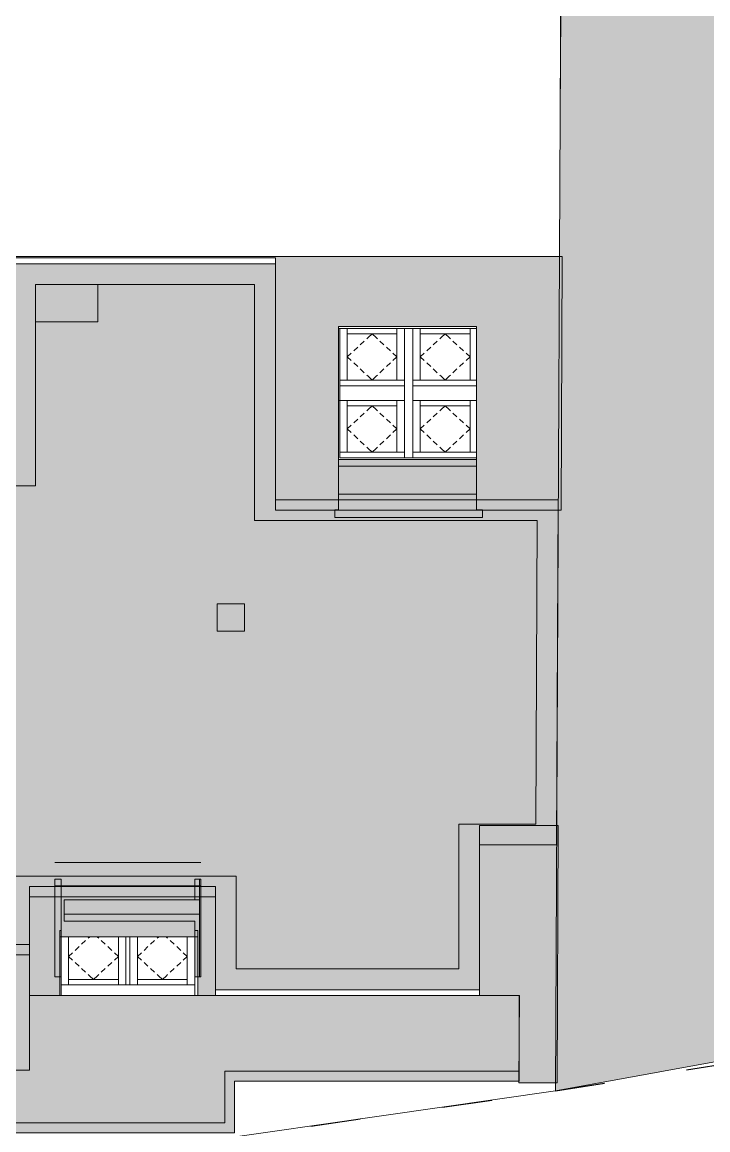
# Model space of a CAD drawing. Header units: metres. Extents: x -3 to 171, y -23 to 41.
# Drawn here: x 145.8 to 154.06, y 3.66 to 17 of the extents above; entities that cross this region are included whole.
import ezdxf

# ---------------------------------------------------------------- set-up
doc = ezdxf.new("R2010")
doc.units = ezdxf.units.M
doc.header["$MEASUREMENT"] = 0
doc.set_wipeout_variables(frame=1)
doc.linetypes.add('Grenzlinie', pattern=[1.6, 0.6, -1])
doc.linetypes.add('Wipeout_Contour', pattern=[1, 0, -1])
for name, color, linetype in [('325 Dachfenster', 7, 'Continuous'), ('330 Dachaufbau', 7, 'Continuous'), ('725 Nachbarbebauung', 7, 'Continuous'), ('905 VP Beschriftung Übersicht.Übersicht', 7, 'Continuous'), ('925 Vorentwurf Beschriftung', 7, 'Continuous'), ('Neubau_840 Baulinien', 7, 'Continuous')]:
    doc.layers.add(name, color=color, linetype=linetype)
doc.linetypes.add('Grenze Grundstück', pattern='A,0,[1,415_260415_PP_VA_1_7 1 DG1.Shx,S=0.00031746,R=0,X=0,Y=0],-0.04,0', length=0.04)

# ---------------------------------------------------------------- blocks, each defined once
blk = doc.blocks.new('Decke_7_2', base_point=(152.283, 15.89))
at = {"layer": '725 Nachbarbebauung', "linetype": 'Continuous', "lineweight": 0, "true_color": 0x1f1f1f}
blk.add_hatch(color=250, dxfattribs=at).paths.add_polyline_path([(152.283, 15.89), (152.228, 4.132), (158.47, 5.267), (171.157, 7.153), (171.25, 20.484), (152.295, 17.666)])
at = {"layer": '725 Nachbarbebauung', "color": 8, "linetype": 'Continuous', "lineweight": 13, "flags": 128}
blk.add_lwpolyline([(152.283, 15.89), (152.228, 4.132), (158.47, 5.267), (171.157, 7.153), (171.25, 20.484), (152.295, 17.666)], close=True, dxfattribs=at)
blk = doc.blocks.new('Dachfläche_10_2', base_point=(152.31, 14.18))
at = {"layer": '330 Dachaufbau', "linetype": 'Continuous', "lineweight": 0, "true_color": 0x000000}
h = blk.add_hatch(color=18, dxfattribs=at)
h.paths.add_polyline_path([(152.297, 11.125), (152.31, 14.18), (145.7, 14.18), (145.7, 14.165), (148.854, 14.165), (148.854, 11.125)])
h.paths.add_polyline_path([(149.616, 11.735), (149.616, 13.34), (151.276, 13.34), (151.276, 11.735)], flags=0)
at = {"layer": '330 Dachaufbau', "color": 7, "linetype": 'Continuous', "lineweight": 18, "flags": 128}
for points in [[(145.7, 14.18), (152.31, 14.18)], [(145.7, 14.165), (145.7, 14.18)], [(148.854, 14.165), (145.7, 14.165)], [(148.854, 11.125), (148.854, 14.165)], [(152.31, 14.18), (152.297, 11.125)], [(152.297, 11.125), (152.31, 14.18)], [(152.31, 14.18), (152.31, 14.18), (152.31, 14.18), (152.31, 14.18)], [(151.276, 13.34), (149.616, 13.34)], [(149.616, 13.34), (149.616, 11.735)], [(149.616, 13.263), (151.276, 13.263)], [(151.276, 11.735), (151.276, 13.34)], [(149.616, 11.735), (151.276, 11.735)], [(152.297, 11.125), (148.854, 11.125)], [(152.297, 11.125), (152.297, 11.125), (152.297, 11.125), (152.297, 11.125)]]:
    blk.add_lwpolyline(points, dxfattribs=at)
blk = doc.blocks.new('Dachfläche_12_2', base_point=(151.314, 5.28))
at = {"layer": '330 Dachaufbau', "linetype": 'Continuous', "lineweight": 0, "true_color": 0x000000}
blk.add_hatch(color=18, dxfattribs=at).paths.add_polyline_path([(152.259, 7.33), (151.314, 7.33), (151.314, 5.28), (151.794, 5.28), (151.789, 4.23), (152.247, 4.23)])
at = {"layer": '330 Dachaufbau', "color": 7, "linetype": 'Continuous', "lineweight": 18, "flags": 128}
for points in [[(151.314, 5.28), (151.314, 7.33)], [(151.314, 7.33), (152.259, 7.33)], [(152.259, 7.33), (152.247, 4.23)], [(151.794, 5.28), (151.314, 5.28)], [(151.789, 4.23), (151.794, 5.28)], [(152.247, 4.23), (151.789, 4.23)]]:
    blk.add_lwpolyline(points, dxfattribs=at)
blk = doc.blocks.new('VELUX SlopeRoofBundle[20]_2', base_point=(133.379, 35.46))
at = {"color": 254, "linetype": 'Wipeout_Contour', "lineweight": 0, "ltscale": 602.003844}
blk.add_wipeout([(150.409, 12.447), (149.616, 12.447), (149.616, 11.755), (150.409, 11.755)], dxfattribs=at).dxf.layer = '325 Dachfenster'
at = {"color": 254, "linetype": 'Wipeout_Contour', "lineweight": 0, "ltscale": 605.512506}
blk.add_wipeout([(150.509, 11.755), (151.276, 11.755), (151.276, 12.447), (150.509, 12.447)], dxfattribs=at).dxf.layer = '325 Dachfenster'
at = {"layer": '325 Dachfenster', "linetype": 'Continuous', "lineweight": 0, "flags": 128}
for points in [[(149.925, 12.296), (149.877, 12.251)], [(150.113, 12.296), (150.162, 12.251)], [(150.805, 12.296), (150.757, 12.251)], [(150.993, 12.296), (151.042, 12.251)], [(149.768, 12.15), (149.719, 12.105)], [(149.846, 12.223), (149.798, 12.178)], [(150.192, 12.223), (150.24, 12.178)], [(150.271, 12.15), (150.319, 12.105)], [(150.648, 12.15), (150.599, 12.105)], [(150.726, 12.223), (150.678, 12.178)], [(151.072, 12.223), (151.12, 12.178)], [(151.151, 12.15), (151.199, 12.105)], [(149.768, 12.06), (149.719, 12.105)], [(149.846, 11.987), (149.798, 12.032)], [(150.192, 11.987), (150.24, 12.032)], [(150.271, 12.06), (150.319, 12.105)], [(150.648, 12.06), (150.599, 12.105)], [(150.726, 11.987), (150.678, 12.032)], [(151.072, 11.987), (151.12, 12.032)], [(151.151, 12.06), (151.199, 12.105)], [(149.925, 11.913), (149.877, 11.958)], [(150.019, 11.826), (149.971, 11.871), (149.955, 11.885)], [(150.019, 11.826), (150.068, 11.871), (150.083, 11.885)], [(150.113, 11.913), (150.162, 11.958)], [(150.805, 11.913), (150.757, 11.958)], [(150.899, 11.826), (150.851, 11.871), (150.835, 11.885)], [(150.899, 11.826), (150.948, 11.871), (150.963, 11.885)], [(150.993, 11.913), (151.042, 11.958)]]:
    blk.add_lwpolyline(points, dxfattribs=at)
at = {"color": 254, "linetype": 'Wipeout_Contour', "lineweight": 0, "ltscale": 754.454863}
blk.add_wipeout([(150.409, 13.315), (150.409, 11.755), (150.509, 11.755), (150.509, 12.447), (150.509, 13.315)], dxfattribs=at).dxf.layer = '325 Dachfenster'
at = {"layer": '325 Dachfenster', "linetype": 'Continuous', "lineweight": 0, "flags": 128}
for points in [[(150.409, 11.826), (149.629, 11.826)], [(151.276, 11.755), (150.509, 11.755), (150.409, 11.755), (149.629, 11.755)], [(151.276, 11.826), (150.509, 11.826)]]:
    blk.add_lwpolyline(points, dxfattribs=at)
at = {"color": 254, "linetype": 'Wipeout_Contour', "lineweight": 0, "ltscale": 602.263477}
blk.add_wipeout([(150.409, 13.315), (149.616, 13.315), (149.616, 12.447), (150.409, 12.447)], dxfattribs=at).dxf.layer = '325 Dachfenster'
at = {"color": 254, "linetype": 'Wipeout_Contour', "lineweight": 0, "ltscale": 605.770637}
blk.add_wipeout([(150.509, 12.447), (151.276, 12.447), (151.276, 13.315), (150.509, 13.315)], dxfattribs=at).dxf.layer = '325 Dachfenster'
at = {"layer": '325 Dachfenster', "linetype": 'Continuous', "lineweight": 0, "flags": 128}
for points in [[(149.616, 13.315), (149.616, 12.447), (149.616, 11.755)], [(149.616, 13.315), (149.629, 13.315), (151.276, 13.315)], [(149.629, 11.755), (149.629, 12.447), (149.629, 13.315)], [(149.719, 12.694), (149.719, 13.315)], [(150.319, 13.252), (149.719, 13.252)], [(150.019, 13.252), (149.971, 13.207), (149.955, 13.192)], [(150.019, 13.252), (150.068, 13.207), (150.083, 13.192)], [(150.319, 12.694), (150.319, 13.315)], [(150.409, 13.315), (150.409, 12.447), (150.409, 11.755)], [(150.509, 11.755), (150.509, 12.447), (150.509, 13.315)], [(150.599, 12.694), (150.599, 13.315)], [(151.199, 13.252), (150.599, 13.252)], [(150.899, 13.252), (150.851, 13.207), (150.835, 13.192)], [(150.899, 13.252), (150.948, 13.207), (150.963, 13.192)], [(151.199, 12.694), (151.199, 13.315)], [(151.276, 11.755), (151.276, 12.447), (151.276, 13.315)], [(149.846, 13.091), (149.798, 13.046)], [(149.925, 13.164), (149.877, 13.119)], [(150.113, 13.164), (150.162, 13.119)], [(150.192, 13.091), (150.24, 13.046)], [(150.726, 13.091), (150.678, 13.046)], [(150.805, 13.164), (150.757, 13.119)], [(150.993, 13.164), (151.042, 13.119)], [(151.072, 13.091), (151.12, 13.046)], [(149.768, 13.018), (149.719, 12.973)], [(149.768, 12.928), (149.719, 12.973)], [(150.271, 13.018), (150.319, 12.973)], [(150.271, 12.928), (150.319, 12.973)], [(150.648, 13.018), (150.599, 12.973)], [(150.648, 12.928), (150.599, 12.973)], [(151.151, 13.018), (151.199, 12.973)], [(151.151, 12.928), (151.199, 12.973)], [(149.846, 12.855), (149.798, 12.9)], [(149.925, 12.782), (149.877, 12.827)], [(150.113, 12.782), (150.162, 12.827)], [(150.192, 12.855), (150.24, 12.9)], [(150.726, 12.855), (150.678, 12.9)], [(150.805, 12.782), (150.757, 12.827)], [(150.993, 12.782), (151.042, 12.827)], [(151.072, 12.855), (151.12, 12.9)], [(150.409, 12.694), (149.629, 12.694)], [(150.019, 12.694), (149.971, 12.739), (149.955, 12.754)], [(150.019, 12.694), (150.068, 12.739), (150.083, 12.754)], [(151.276, 12.694), (150.509, 12.694)], [(150.899, 12.694), (150.851, 12.739), (150.835, 12.754)], [(150.899, 12.694), (150.948, 12.739), (150.963, 12.754)], [(150.409, 12.624), (149.629, 12.624)], [(151.276, 12.624), (150.509, 12.624)], [(149.616, 12.447), (150.409, 12.447)], [(149.719, 11.826), (149.719, 12.447)], [(150.319, 11.826), (150.319, 12.447)], [(151.276, 12.447), (150.509, 12.447)], [(150.599, 11.826), (150.599, 12.447)], [(151.199, 11.826), (151.199, 12.447)], [(150.319, 12.383), (149.719, 12.383)], [(150.019, 12.383), (149.971, 12.338), (149.955, 12.324)], [(150.019, 12.383), (150.068, 12.338), (150.083, 12.324)], [(151.199, 12.383), (150.599, 12.383)], [(150.899, 12.383), (150.851, 12.338), (150.835, 12.324)], [(150.899, 12.383), (150.948, 12.338), (150.963, 12.324)]]:
    blk.add_lwpolyline(points, dxfattribs=at)
blk = doc.blocks.new('Dachfläche_21_2', base_point=(151.349, 13.359))
at = {"layer": '325 Dachfenster', "color": 7, "linetype": 'Continuous', "lineweight": 13, "true_color": 0xf4f4f4, "flags": 128}
for points in [[(149.616, 13.34), (149.616, 13.315)], [(151.276, 13.34), (149.616, 13.34)], [(151.276, 13.315), (151.276, 13.34)], [(149.616, 11.755), (149.616, 11.735)], [(151.276, 11.735), (151.276, 11.755)], [(149.616, 11.735), (149.616, 11.657)], [(149.616, 11.735), (151.276, 11.735)], [(149.616, 11.657), (149.616, 11.318)], [(149.616, 11.657), (151.276, 11.657)], [(151.276, 11.735), (151.276, 11.657)], [(151.276, 11.657), (151.276, 11.318)], [(149.616, 11.13), (149.616, 11.318)], [(149.616, 11.318), (151.276, 11.318)], [(151.276, 11.13), (151.276, 11.318)], [(149.569, 11.13), (149.569, 11.037)], [(149.569, 11.13), (149.616, 11.13)], [(151.276, 11.13), (151.349, 11.13)], [(151.349, 11.037), (151.349, 11.13)], [(149.569, 11.037), (151.349, 11.037)]]:
    blk.add_lwpolyline(points, dxfattribs=at)
at = {"layer": '325 Dachfenster', "linetype": 'Continuous', "lineweight": 0}
blk.add_blockref('VELUX SlopeRoofBundle[20]_2', (133.379, 35.46), dxfattribs=at)
blk = doc.blocks.new('VELUX SlopeRoofBundle[21]_2', base_point=(133.379, 35.46))
at = {"color": 254, "linetype": 'Wipeout_Contour', "lineweight": 0, "ltscale": 587.09536}
blk.add_wipeout([(146.273, 5.28), (147.078, 5.28), (147.078, 5.409), (146.273, 5.409)], dxfattribs=at).dxf.layer = '325 Dachfenster'
at = {"color": 254, "linetype": 'Wipeout_Contour', "lineweight": 0, "ltscale": 590.313219}
blk.add_wipeout([(147.883, 5.409), (147.078, 5.409), (147.078, 5.28), (147.883, 5.28)], dxfattribs=at).dxf.layer = '325 Dachfenster'
at = {"layer": '325 Dachfenster', "linetype": 'Continuous', "lineweight": 0, "flags": 128}
blk.add_lwpolyline([(147.883, 5.28), (147.078, 5.28), (146.273, 5.28)], dxfattribs=at)
at = {"color": 254, "linetype": 'Wipeout_Contour', "lineweight": 0, "ltscale": 588.757954}
blk.add_wipeout([(146.273, 5.409), (147.883, 5.409), (147.883, 5.986), (146.273, 5.986)], dxfattribs=at).dxf.layer = '325 Dachfenster'
at = {"layer": '325 Dachfenster', "linetype": 'Continuous', "lineweight": 0, "flags": 128}
for points in [[(146.273, 5.986), (146.273, 5.506), (146.273, 5.409), (146.273, 5.28)], [(146.273, 5.986), (147.883, 5.986)], [(146.363, 5.986), (146.363, 5.409)], [(146.569, 5.943), (146.521, 5.897)], [(146.616, 5.986), (146.615, 5.985), (146.599, 5.971)], [(146.711, 5.986), (146.712, 5.985), (146.727, 5.971)], [(146.757, 5.943), (146.806, 5.897)], [(146.963, 5.986), (146.963, 5.409)], [(147.053, 5.986), (147.053, 5.409)], [(147.103, 5.986), (147.103, 5.409)], [(147.193, 5.986), (147.193, 5.409)], [(147.399, 5.943), (147.351, 5.897)], [(147.446, 5.986), (147.445, 5.985), (147.429, 5.971)], [(147.541, 5.986), (147.542, 5.985), (147.557, 5.971)], [(147.587, 5.943), (147.636, 5.897)], [(147.793, 5.986), (147.793, 5.409)], [(147.883, 5.986), (147.883, 5.506), (147.883, 5.409), (147.883, 5.28)], [(146.412, 5.796), (146.363, 5.751)], [(146.412, 5.706), (146.363, 5.751)], [(146.49, 5.869), (146.442, 5.824)], [(146.836, 5.869), (146.884, 5.824)], [(146.915, 5.796), (146.963, 5.751)], [(146.915, 5.706), (146.963, 5.751)], [(147.242, 5.796), (147.193, 5.751)], [(147.242, 5.706), (147.193, 5.751)], [(147.32, 5.869), (147.272, 5.824)], [(147.666, 5.869), (147.714, 5.824)], [(147.745, 5.796), (147.793, 5.751)], [(147.745, 5.706), (147.793, 5.751)], [(146.49, 5.633), (146.442, 5.678)], [(146.569, 5.56), (146.521, 5.605)], [(146.757, 5.56), (146.806, 5.605)], [(146.836, 5.633), (146.884, 5.678)], [(147.32, 5.633), (147.272, 5.678)], [(147.399, 5.56), (147.351, 5.605)], [(147.587, 5.56), (147.636, 5.605)], [(147.666, 5.633), (147.714, 5.678)], [(146.363, 5.473), (146.963, 5.473)], [(146.663, 5.473), (146.615, 5.518), (146.599, 5.532)], [(146.663, 5.473), (146.712, 5.518), (146.727, 5.532)], [(147.193, 5.473), (147.793, 5.473)], [(147.493, 5.473), (147.445, 5.518), (147.429, 5.532)], [(147.493, 5.473), (147.542, 5.518), (147.557, 5.532)], [(147.883, 5.409), (146.273, 5.409)]]:
    blk.add_lwpolyline(points, dxfattribs=at)
blk = doc.blocks.new('Dachfläche_22_2', base_point=(147.958, 5.506))
at = {"layer": '325 Dachfenster', "linetype": 'Continuous', "lineweight": 0, "true_color": 0x000000}
for points in [[(146.273, 5.506), (146.273, 5.986), (146.259, 5.986), (146.259, 5.506)], [(147.883, 5.506), (147.919, 5.506), (147.919, 5.986), (147.883, 5.986)]]:
    blk.add_hatch(color=18, dxfattribs=at).paths.add_polyline_path(points)
at = {"layer": '325 Dachfenster', "color": 7, "linetype": 'Continuous', "lineweight": 13, "true_color": 0xf4f4f4, "flags": 128}
for points in [[(147.958, 6.883), (146.198, 6.883)], [(146.198, 6.883), (146.198, 6.883)], [(147.958, 6.883), (146.198, 6.883)], [(146.198, 6.883), (146.198, 6.883)], [(146.198, 6.883), (147.958, 6.883)], [(147.958, 6.883), (147.958, 6.883)], [(147.958, 6.883), (147.958, 6.883)], [(146.198, 6.683), (146.273, 6.683)], [(146.198, 6.683), (146.198, 6.683)], [(146.198, 6.683), (146.273, 6.683)], [(146.198, 6.6), (146.198, 6.683)], [(146.273, 6.683), (146.273, 6.683)], [(146.273, 6.6), (146.273, 6.683)], [(147.883, 6.683), (147.958, 6.683)], [(147.883, 6.683), (147.883, 6.683)], [(147.883, 6.683), (147.958, 6.683)], [(147.883, 6.682), (147.883, 6.683)], [(147.883, 6.682), (147.939, 6.682)], [(147.883, 6.682), (147.883, 6.6)], [(147.939, 6.6), (147.939, 6.682)], [(147.958, 6.683), (147.958, 6.683)], [(147.958, 6.6), (147.958, 6.683)], [(146.198, 6.6), (147.958, 6.6)], [(146.198, 6.6), (146.198, 6.595)], [(146.198, 5.506), (146.198, 6.595)], [(146.198, 6.595), (147.958, 6.595)], [(146.273, 6.064), (146.273, 6.595)], [(147.883, 6.595), (147.883, 6.431)], [(147.939, 6.431), (147.939, 6.595)], [(147.958, 6.595), (147.958, 6.6)], [(147.958, 5.506), (147.958, 6.595)], [(146.309, 6.431), (147.939, 6.431)], [(146.309, 6.261), (146.309, 6.431)], [(147.939, 6.261), (147.939, 6.431)], [(146.309, 6.178), (146.309, 6.261)], [(147.939, 6.261), (146.309, 6.261)], [(146.309, 6.178), (147.883, 6.178)], [(147.883, 6.064), (147.883, 6.178)], [(147.939, 6.261), (147.939, 5.506)], [(146.259, 6.064), (146.273, 6.064)], [(146.259, 5.986), (146.259, 6.064)], [(146.273, 5.986), (146.273, 6.064)], [(147.883, 6.064), (147.883, 5.986)], [(147.883, 6.064), (147.919, 6.064)], [(147.919, 5.986), (147.919, 6.064)], [(146.259, 5.986), (146.273, 5.986)], [(146.259, 5.506), (146.259, 5.986)], [(147.883, 5.986), (147.919, 5.986)], [(147.919, 5.986), (147.919, 5.506)], [(146.198, 5.506), (146.259, 5.506)], [(146.273, 5.506), (146.259, 5.506)], [(147.919, 5.506), (147.883, 5.506)], [(147.919, 5.506), (147.939, 5.506)], [(147.939, 5.506), (147.958, 5.506)]]:
    blk.add_lwpolyline(points, dxfattribs=at)
at = {"layer": '325 Dachfenster', "linetype": 'Continuous', "lineweight": 0}
blk.add_blockref('VELUX SlopeRoofBundle[21]_2', (133.379, 35.46), dxfattribs=at)
blk = doc.blocks.new('Dachfläche_30_2', base_point=(145.894, 6.595))
at = {"layer": '330 Dachaufbau', "linetype": 'Continuous', "lineweight": 0, "true_color": 0x000000}
blk.add_hatch(color=18, dxfattribs=at).paths.add_polyline_path([(148.134, 5.28), (148.134, 6.595), (145.894, 6.595), (145.894, 5.28), (146.259, 5.28), (146.259, 5.986), (147.919, 5.986), (147.919, 5.28)])
at = {"layer": '330 Dachaufbau', "color": 7, "linetype": 'Continuous', "lineweight": 18, "flags": 128}
for points in [[(145.894, 6.595), (148.134, 6.595)], [(145.894, 5.28), (145.894, 6.595)], [(148.134, 6.595), (148.134, 5.28)], [(146.259, 5.986), (146.259, 5.28)], [(147.919, 5.986), (146.259, 5.986)], [(147.919, 5.28), (147.919, 5.986)], [(146.259, 5.28), (145.894, 5.28)], [(148.134, 5.28), (147.919, 5.28)]]:
    blk.add_lwpolyline(points, dxfattribs=at)
blk = doc.blocks.new('Dachfläche_34_2', base_point=(143.044, 5.895))
at = {"layer": '330 Dachaufbau', "linetype": 'Continuous', "lineweight": 0, "true_color": 0x000000}
blk.add_hatch(color=18, dxfattribs=at).paths.add_polyline_path([(144.955, 5.417), (144.955, 4.38), (145.894, 4.38), (145.894, 5.895), (143.044, 5.895), (143.044, 4.38), (143.295, 4.38), (143.295, 5.417)])
at = {"layer": '330 Dachaufbau', "color": 7, "linetype": 'Continuous', "lineweight": 18, "flags": 128}
for points in [[(143.044, 4.38), (143.044, 5.895)], [(143.044, 5.895), (145.894, 5.895)], [(145.894, 5.895), (145.894, 4.38)], [(143.295, 5.417), (143.295, 4.38)], [(144.955, 5.417), (143.295, 5.417)], [(144.955, 4.38), (144.955, 5.417)], [(143.295, 4.38), (143.044, 4.38)], [(145.894, 4.38), (144.955, 4.38)]]:
    blk.add_lwpolyline(points, dxfattribs=at)

msp = doc.modelspace()

# ---------------------------------------------------------------- hatches: boundary and pattern name
at = {"layer": '905 VP Beschriftung Übersicht.Übersicht', "linetype": 'Continuous', "lineweight": 0}
h = msp.add_hatch(color=255, dxfattribs=at)
h.paths.add_polyline_path([(133.695, 5.225), (133.684, 13.845), (135.874, 13.845), (135.874, 12.885), (136.324, 12.885), (136.324, 11), (138.804, 11), (138.804, 11.015), (138.83, 11.015), (138.83, 11.42), (140.584, 11.42), (140.584, 11.07), (140.944, 11.07), (140.944, 9.28), (143.564, 9.28), (143.564, 11.07), (144.524, 11.07), (144.524, 11.42), (145.964, 11.42), (145.964, 13.395), (146.714, 13.395), (146.714, 13.845), (148.604, 13.845), (148.604, 11), (152.009, 11), (151.993, 7.345), (151.064, 7.345), (151.064, 5.6), (148.384, 5.6), (148.384, 6.72), (145.644, 6.72), (145.644, 6.02), (142.794, 6.02), (142.794, 5.52), (137.294, 5.52), (137.294, 4.2), (134.714, 4.2), (134.714, 5.225)])
h.paths.add_polyline_path([(148.154, 10), (148.484, 10), (148.484, 9.67), (148.154, 9.67)], flags=0)
msp.add_hatch(color=255, dxfattribs=at).paths.add_polyline_path([(134.464, 3.88), (134.464, 3.91), (143.044, 3.91), (143.044, 4.38), (143.295, 4.38), (143.295, 4.563), (144.955, 4.563), (144.955, 4.38), (145.894, 4.38), (145.894, 5.28), (151.79, 5.28), (151.79, 4.37), (148.244, 4.37), (148.244, 3.745), (142.924, 3.745), (142.924, 2.972), (142.368, 2.895), (137.194, 2.895), (137.194, 2.254), (133.886, 2.254), (133.886, 3.88)])
at = {"layer": '925 Vorentwurf Beschriftung', "linetype": 'Continuous', "lineweight": 13}
msp.add_hatch(color=255, dxfattribs=at).paths.add_polyline_path([(133.888, 2.25), (137.194, 2.254), (137.194, 2.895), (142.368, 2.895), (142.924, 2.972), (142.924, 3.745), (148.244, 3.745), (148.244, 4.37), (151.79, 4.37), (151.79, 4.25), (148.364, 4.25), (148.364, 3.625), (143.044, 3.625), (143.044, 2.868), (142.398, 2.775), (137.314, 2.775), (137.314, 2.13), (133.888, 2.13)])

# ---------------------------------------------------------------- linework, layer by layer
at = {"layer": '905 VP Beschriftung Übersicht.Übersicht', "color": 7, "linetype": 'Continuous', "lineweight": 13, "flags": 128}
msp.add_lwpolyline([(144.524, 11.42), (145.964, 11.42), (145.964, 13.395), (146.714, 13.395), (146.714, 13.845), (148.604, 13.845), (148.604, 11), (152.009, 11), (151.993, 7.345), (151.064, 7.345), (151.064, 5.6), (148.384, 5.6), (148.384, 6.72), (145.644, 6.72)], dxfattribs=at)
for points in [[(148.154, 10), (148.484, 10), (148.484, 9.67), (148.154, 9.67)], [(134.464, 3.88), (134.464, 3.91), (143.044, 3.91), (143.044, 4.38), (143.295, 4.38), (143.295, 4.563), (144.955, 4.563), (144.955, 4.38), (145.894, 4.38), (145.894, 5.28), (151.79, 5.28), (151.79, 4.37), (148.244, 4.37), (148.244, 3.745), (142.924, 3.745), (142.924, 2.972), (142.368, 2.895), (137.194, 2.895), (137.194, 2.254), (133.886, 2.254), (133.886, 3.88)]]:
    msp.add_lwpolyline(points, close=True, dxfattribs=at)
at = {"layer": '925 Vorentwurf Beschriftung', "color": 7, "linetype": 'Continuous', "lineweight": 13, "flags": 128}
msp.add_lwpolyline([(133.888, 2.25), (137.194, 2.254), (137.194, 2.895), (142.368, 2.895), (142.924, 2.972), (142.924, 3.745), (148.244, 3.745), (148.244, 4.37), (151.79, 4.37), (151.79, 4.25), (148.364, 4.25), (148.364, 3.625), (143.044, 3.625), (143.044, 2.868), (142.398, 2.775), (137.314, 2.775), (137.314, 2.13), (133.888, 2.13)], close=True, dxfattribs=at)
at = {"layer": 'Neubau_840 Baulinien', "color": 254, "linetype": 'Grenze Grundstück', "lineweight": 13, "true_color": 0xe3e3e3}
msp.add_lwpolyline([(133.379, 35.46), (152.364, 35.459), (152.337, 24.015), (152.283, 15.89), (152.228, 4.132), (133.446, 1.433), (133.436, 23.257)], close=True, dxfattribs=at)
at = {"layer": 'Neubau_840 Baulinien', "color": 1, "linetype": 'Grenzlinie', "lineweight": 25, "true_color": 0xfb0106}
msp.add_lwpolyline([(96.511, -3.755), (114.559, -1.394), (114.411, -4.768), (133.498, -1.958), (133.446, 1.433), (152.228, 4.132), (171.157, 7.153)], dxfattribs=at)

# ---------------------------------------------------------------- block references
at = {"layer": '330 Dachaufbau', "color": 7, "linetype": 'Continuous', "lineweight": 18}
for name, p in [('Dachfläche_10_2', (152.31, 14.18)), ('Dachfläche_12_2', (151.314, 5.28)), ('Dachfläche_34_2', (143.044, 5.895))]:
    msp.add_blockref(name, p, dxfattribs=at)
at = {"layer": '725 Nachbarbebauung', "color": 8, "linetype": 'Continuous', "lineweight": 13}
msp.add_blockref('Decke_7_2', (152.283, 15.89), dxfattribs=at)

# ---------------------------------------------------------------- next in the draw order: block references
at = {"layer": '325 Dachfenster', "color": 7, "linetype": 'Continuous', "lineweight": 13, "true_color": 0xf4f4f4}
for name, p in [('Dachfläche_21_2', (151.349, 13.359)), ('Dachfläche_22_2', (147.958, 5.506))]:
    msp.add_blockref(name, p, dxfattribs=at)

# ---------------------------------------------------------------- next in the draw order: hatches: boundary and pattern name
at = {"layer": '905 VP Beschriftung Übersicht.Übersicht', "linetype": 'Continuous', "lineweight": 13}
h = msp.add_hatch(color=255, dxfattribs=at)
h.paths.add_polyline_path([(136.574, 11.25), (136.574, 14.095), (133.433, 14.095), (133.445, 4.975), (134.464, 4.975), (134.464, 3.95), (137.544, 3.95), (137.544, 5.27), (143.044, 5.27), (143.044, 5.77), (145.894, 5.77), (145.894, 6.47), (148.134, 6.47), (148.134, 5.35), (151.314, 5.35), (151.314, 7.095), (152.242, 7.095), (152.26, 11.25), (148.854, 11.25), (148.854, 14.095), (145.714, 14.095), (145.714, 11.67), (143.355, 11.67), (143.355, 9.49), (141.154, 9.49), (141.154, 11.67), (138.554, 11.67), (138.554, 11.25)])
h.paths.add_polyline_path([(145.644, 6.72), (148.384, 6.72), (148.384, 5.6), (151.064, 5.6), (151.064, 7.345), (151.993, 7.345), (152.009, 11), (148.604, 11), (148.604, 13.845), (145.964, 13.845), (145.964, 11.42), (143.605, 11.42), (143.605, 9.24), (140.904, 9.24), (140.904, 11.42), (138.804, 11.42), (138.804, 11), (136.324, 11), (136.324, 13.845), (133.684, 13.845), (133.695, 5.225), (134.714, 5.225), (134.714, 4.2), (137.294, 4.2), (137.294, 5.52), (142.794, 5.52), (142.794, 6.02), (145.644, 6.02)], flags=0)
at = {"layer": '925 Vorentwurf Beschriftung', "linetype": 'Continuous', "lineweight": 13}
h = msp.add_hatch(color=255, dxfattribs=at)
h.paths.add_polyline_path([(136.574, 11.25), (136.574, 14.095), (133.433, 14.095), (133.445, 4.975), (134.464, 4.975), (134.464, 3.95), (137.544, 3.95), (137.544, 5.27), (143.044, 5.27), (143.044, 5.77), (145.894, 5.77), (145.894, 6.47), (148.134, 6.47), (148.134, 5.35), (151.314, 5.35), (151.314, 7.095), (152.242, 7.095), (152.26, 11.25), (148.854, 11.25), (148.854, 14.095), (145.714, 14.095), (145.714, 11.67), (143.355, 11.67), (143.355, 9.49), (141.154, 9.49), (141.154, 11.67), (138.554, 11.67), (138.554, 11.25)])
h.paths.add_polyline_path([(145.644, 6.72), (148.384, 6.72), (148.384, 5.6), (151.064, 5.6), (151.064, 7.345), (151.993, 7.345), (152.009, 11), (148.604, 11), (148.604, 13.845), (145.964, 13.845), (145.964, 11.42), (143.605, 11.42), (143.605, 9.24), (140.904, 9.24), (140.904, 11.42), (138.804, 11.42), (138.804, 11), (136.324, 11), (136.324, 13.845), (133.684, 13.845), (133.695, 5.225), (134.714, 5.225), (134.714, 4.2), (137.294, 4.2), (137.294, 5.52), (142.794, 5.52), (142.794, 6.02), (145.644, 6.02)], flags=0)
at = {"layer": '925 Vorentwurf Beschriftung', "linetype": 'Continuous', "lineweight": 13, "true_color": 0xefefef}
msp.add_hatch(color=7, dxfattribs=at).paths.add_polyline_path([(136.324, 11), (136.324, 13.845), (133.684, 13.845), (133.695, 5.225), (134.714, 5.225), (134.714, 4.2), (137.294, 4.2), (137.294, 5.52), (142.794, 5.52), (142.794, 6.02), (145.644, 6.02), (145.644, 6.72), (148.384, 6.72), (148.384, 5.6), (151.064, 5.6), (151.064, 7.345), (151.993, 7.345), (152.009, 11), (148.604, 11), (148.604, 13.845), (145.964, 13.845), (145.964, 11.42), (143.605, 11.42), (143.605, 9.24), (140.904, 9.24), (140.904, 11.42), (138.804, 11.42), (138.804, 11)])

# ---------------------------------------------------------------- next in the draw order: linework, layer by layer
at = {"layer": '905 VP Beschriftung Übersicht.Übersicht', "color": 7, "linetype": 'Continuous', "lineweight": 13, "flags": 128}
for points in [[(143.044, 5.77), (145.894, 5.77), (145.894, 6.47), (148.134, 6.47), (148.134, 5.35), (151.314, 5.35), (151.314, 7.095), (152.242, 7.095), (152.26, 11.25), (148.854, 11.25), (148.854, 14.095), (145.714, 14.095)], [(145.644, 6.72), (148.384, 6.72), (148.384, 5.6), (151.064, 5.6), (151.064, 7.345), (151.993, 7.345), (152.009, 11), (148.604, 11), (148.604, 13.845), (145.964, 13.845), (145.964, 11.42), (143.605, 11.42)]]:
    msp.add_lwpolyline(points, dxfattribs=at)
at = {"layer": '925 Vorentwurf Beschriftung', "color": 7, "linetype": 'Continuous', "lineweight": 13, "flags": 128}
for points in [[(143.044, 5.77), (145.894, 5.77), (145.894, 6.47), (148.134, 6.47), (148.134, 5.35), (151.314, 5.35), (151.314, 7.095), (152.242, 7.095), (152.26, 11.25), (148.854, 11.25), (148.854, 14.095), (145.714, 14.095)], [(145.644, 6.72), (148.384, 6.72), (148.384, 5.6), (151.064, 5.6), (151.064, 7.345), (151.993, 7.345), (152.009, 11), (148.604, 11), (148.604, 13.845), (145.964, 13.845), (145.964, 11.42), (143.605, 11.42)], [(145.644, 6.72), (148.384, 6.72), (148.384, 5.6), (151.064, 5.6), (151.064, 7.345), (151.993, 7.345), (152.009, 11), (148.604, 11), (148.604, 13.845), (145.964, 13.845), (145.964, 11.42), (143.605, 11.42)]]:
    msp.add_lwpolyline(points, dxfattribs=at)

# ---------------------------------------------------------------- next in the draw order: block references
at = {"layer": '330 Dachaufbau', "color": 7, "linetype": 'Continuous', "lineweight": 18}
msp.add_blockref('Dachfläche_30_2', (145.894, 6.595), dxfattribs=at)

doc.saveas('drawing.dxf')
